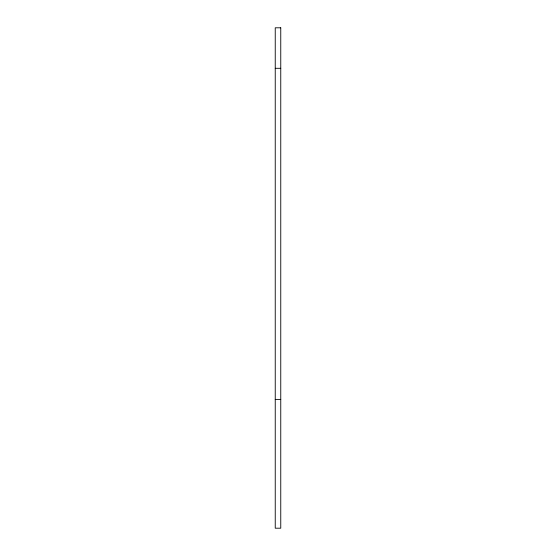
<?xml version="1.0" encoding="UTF-8"?>
<svg xmlns="http://www.w3.org/2000/svg" width="556" height="556" viewBox="0 0 556 556"><rect width="100%" height="100%" fill="white"/><g stroke="black" fill="none" stroke-linecap="round" stroke-linejoin="round"><path stroke-width="0.83" d="M275.241 68.305L280.759 68.305M275.241 399.403L280.759 399.403M280.759 27.8L275.241 27.8L275.241 528.2L280.759 528.2L280.759 27.8"/></g></svg>
